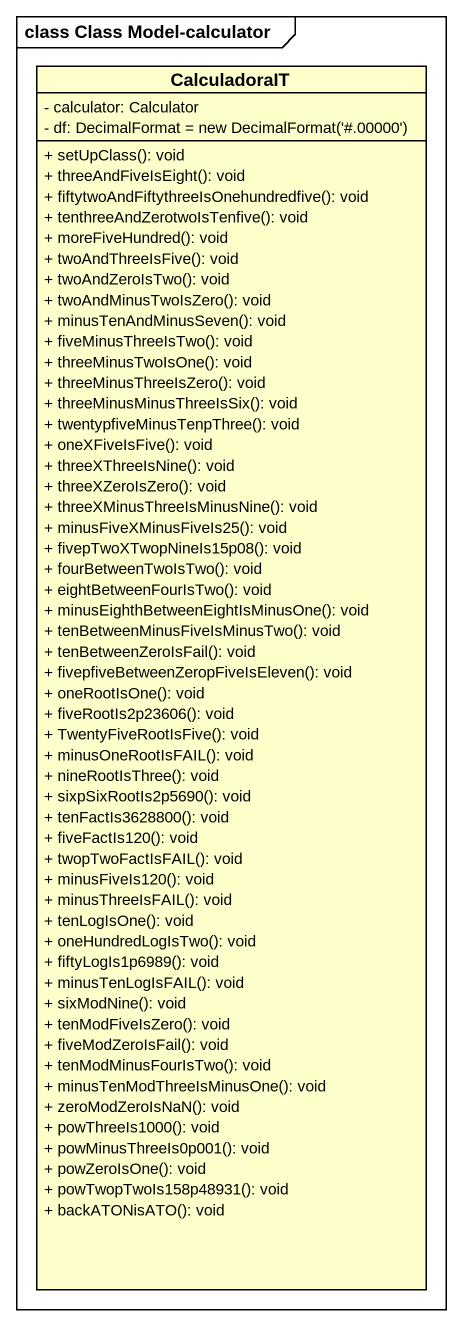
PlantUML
@startuml
mainframe class Class Model-calculator
hide circle
hide empty members
skinparam classAttributeIconSize 0
class CalculadoraIT {
  - calculator: Calculator
  {field} - df: DecimalFormat = new DecimalFormat('#.00000')
  + setUpClass(): void
  + threeAndFiveIsEight(): void
  + fiftytwoAndFiftythreeIsOnehundredfive(): void
  + tenthreeAndZerotwoIsTenfive(): void
  + moreFiveHundred(): void
  + twoAndThreeIsFive(): void
  + twoAndZeroIsTwo(): void
  + twoAndMinusTwoIsZero(): void
  + minusTenAndMinusSeven(): void
  + fiveMinusThreeIsTwo(): void
  + threeMinusTwoIsOne(): void
  + threeMinusThreeIsZero(): void
  + threeMinusMinusThreeIsSix(): void
  + twentypfiveMinusTenpThree(): void
  + oneXFiveIsFive(): void
  + threeXThreeIsNine(): void
  + threeXZeroIsZero(): void
  + threeXMinusThreeIsMinusNine(): void
  + minusFiveXMinusFiveIs25(): void
  + fivepTwoXTwopNineIs15p08(): void
  + fourBetweenTwoIsTwo(): void
  + eightBetweenFourIsTwo(): void
  + minusEighthBetweenEightIsMinusOne(): void
  + tenBetweenMinusFiveIsMinusTwo(): void
  + tenBetweenZeroIsFail(): void
  + fivepfiveBetweenZeropFiveIsEleven(): void
  + oneRootIsOne(): void
  + fiveRootIs2p23606(): void
  + TwentyFiveRootIsFive(): void
  + minusOneRootIsFAIL(): void
  + nineRootIsThree(): void
  + sixpSixRootIs2p5690(): void
  + tenFactIs3628800(): void
  + fiveFactIs120(): void
  + twopTwoFactIsFAIL(): void
  + minusFiveIs120(): void
  + minusThreeIsFAIL(): void
  + tenLogIsOne(): void
  + oneHundredLogIsTwo(): void
  + fiftyLogIs1p6989(): void
  + minusTenLogIsFAIL(): void
  + sixModNine(): void
  + tenModFiveIsZero(): void
  + fiveModZeroIsFail(): void
  + tenModMinusFourIsTwo(): void
  + minusTenModThreeIsMinusOne(): void
  + zeroModZeroIsNaN(): void
  + powThreeIs1000(): void
  + powMinusThreeIs0p001(): void
  + powZeroIsOne(): void
  + powTwopTwoIs158p48931(): void
  + backATONisATO(): void
}
@enduml
